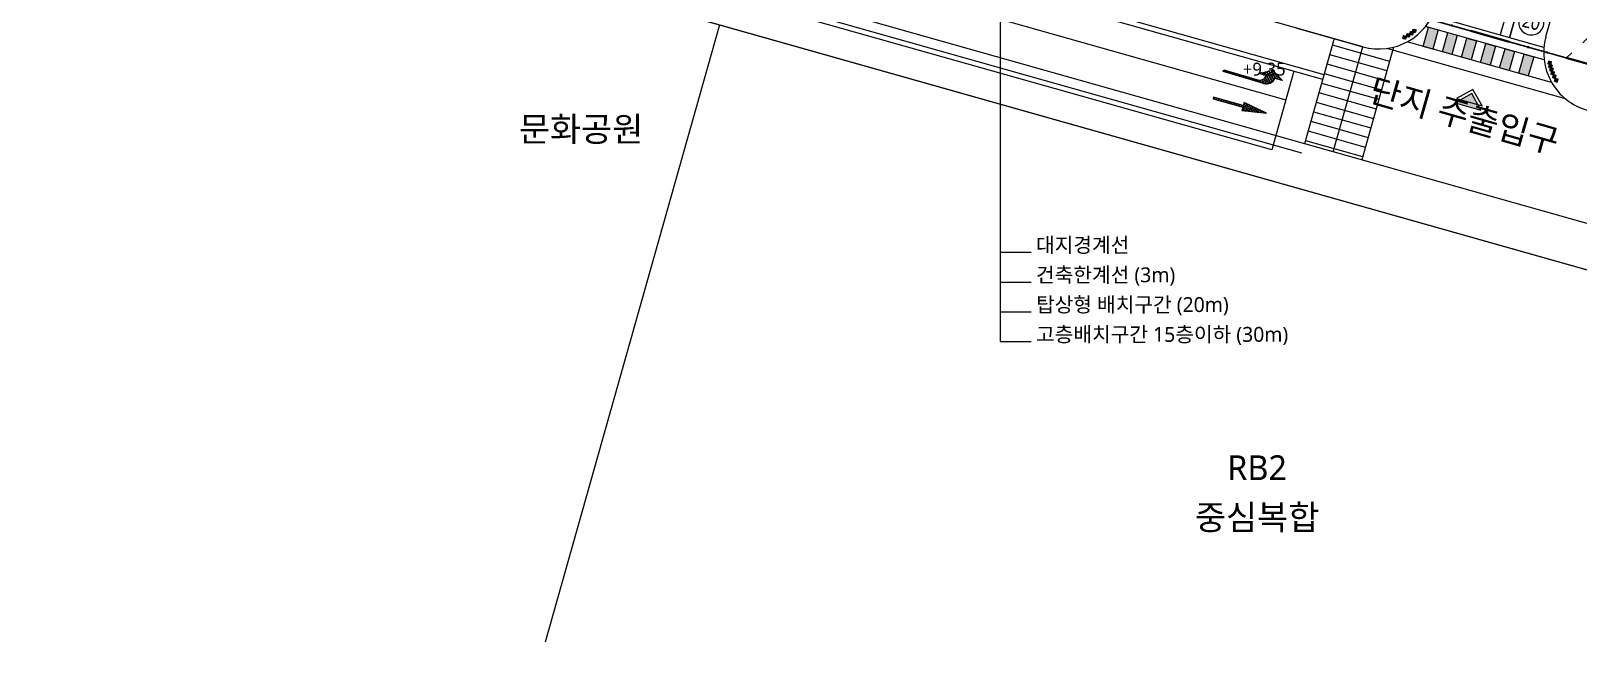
# Model space of a CAD drawing. Header units: millimetres. Extents: x -71377 to 516042, y -145869 to 441446.
# Drawn here: x 14622 to 170572, y 9500 to 71086 of the extents above; entities that cross this region are included whole.
import ezdxf

# ---------------------------------------------------------------- set-up
doc = ezdxf.new("R2010")
doc.units = ezdxf.units.MM
doc.header["$LTSCALE"] = 1000
doc.linetypes.add('_2점쇄선_M_', pattern=[10, 4, -2, 0, -2, 0, -2])
doc.linetypes.add('_점선_M_', pattern=[3, 1.5, -1.5])
doc.layers.get('Defpoints').update_dxf_attribs({"color": 171, "lineweight": 5})
for name, color, linetype, lineweight in [('01', 1, 'Continuous', 5), ('04', 4, 'Continuous', 5), ('07', 7, 'Continuous', 5), ('08', 8, 'Continuous', 5), ('09_HID', 9, '_점선_M_', 5), ('251024_도로_dwg', 8, 'Continuous', 5), ('252', 252, 'Continuous', 5), ('A-bord', 1, '_2점쇄선_M_', 40), ('A-furn', 6, 'Continuous', 5), ('A-text-1', 3, 'Continuous', 5), ('A-text-2', 7, 'Continuous', 5), ('j-스쿨존 휀스', 7, 'Continuous', 5), ('개선안도 base 2022 09$0$00_계획선', 7, 'Continuous', 5), ('개선안도 base 2022 09$0$j-교통개선-당초안', 7, 'Continuous', 5), ('조경라인_dwg', 8, 'Continuous', 5)]:
    doc.layers.add(name, color=color, linetype=linetype, lineweight=lineweight)
doc.layers.add('A-PA-일반주차', color=7, linetype='Continuous')
doc.styles.add('Arial', font='arial.ttf', dxfattribs={"width": 0.821908, "height": 1379.715681})
doc.styles.add('나눔고딕', font='NanumGothic.ttf', dxfattribs={"height": 1500})
doc.styles.add('나눔고딕_1', font='NanumGothic.ttf', dxfattribs={"height": 2500})
doc.styles.add('나눔고딕_4', font='NanumGothic.ttf', dxfattribs={"height": 1300})
doc.styles.add('맑은 고딕_1', font='malgun.ttf', dxfattribs={"width": 0.85, "height": 1200})

# ---------------------------------------------------------------- blocks, each defined once
blk = doc.blocks.new('251024_도로_dwg_A$C61e17efd-3827739-지반층 배치도')
at = {"layer": 'j-스쿨존 휀스'}
blk.add_line((69564, -36802), (-6117, -15418), dxfattribs=at)
blk = doc.blocks.new('251024_도로_dwg__X5-3827744-지반층 배치도')
at = {"layer": '개선안도 base 2022 09$0$j-교통개선-당초안'}
for p, q in [((629.1, 759.4), (630.3, 760.7)), ((629.4, 760.7), (630.8, 759.3)), ((629.1, 756.7), (630.8, 758.5)), ((629.1, 758.3), (630.8, 756.7)), ((629.1, 754), (630.8, 755.8)), ((629.1, 755.7), (630.8, 754.1)), ((629.1, 751.3), (630.8, 753.1)), ((629.1, 753.1), (630.8, 751.5)), ((629.1, 750.5), (630.8, 748.8)), ((629.1, 748.6), (630.8, 750.4)), ((629.1, 747.9), (630.8, 746.2)), ((629.1, 745.9), (630.8, 747.7)), ((629.1, 745.3), (630.8, 743.6)), ((629.1, 743.2), (630.8, 745)), ((625.7, 729), (625.8, 729)), ((626.1, 726.7), (628.4, 729)), ((626.5, 724.4), (631, 729)), ((626.9, 722.1), (633.6, 729)), ((627, 729), (633.2, 723.1)), ((629.1, 742.7), (630.8, 741)), ((629.1, 740.5), (630.8, 742.3)), ((629.1, 740.1), (630.8, 738.4)), ((629.1, 737.8), (630.8, 739.6)), ((629.1, 737.4), (630.8, 735.8)), ((629.1, 735.1), (630.8, 736.9)), ((629.1, 734.8), (630.8, 733.2)), ((629.1, 732.4), (630.8, 734.2)), ((629.1, 732.2), (630.8, 730.6)), ((629.1, 729.7), (630.8, 731.5)), ((629.1, 729.6), (633.6, 725.3)), ((632.4, 729), (634, 727.6)), ((626, 727.4), (632.8, 720.9)), ((626.5, 724.3), (632.4, 718.6)), ((627.1, 721.2), (632, 716.4)), ((627.3, 719.8), (633.8, 726.5)), ((627.6, 718.1), (631.7, 714.1)), ((627.7, 717.5), (633.2, 723.2)), ((628.1, 715.2), (632.7, 719.9)), ((628.1, 714.9), (631.3, 711.9)), ((628.5, 712.9), (632.1, 716.6)), ((628.9, 710.6), (631.5, 713.4)), ((628.7, 711.8), (630.9, 709.7)), ((629.2, 708.7), (630.5, 707.4)), ((629.3, 708.3), (631, 710.1)), ((629.7, 706), (630.4, 706.8)), ((629.7, 705.6), (630.1, 705.2))]:
    blk.add_line(p, q, dxfattribs=at)
blk = doc.blocks.new('251024_도로_dwg__X6-3827740-지반층 배치도')
at = {"layer": '개선안도 base 2022 09$0$j-교통개선-당초안'}
for p, q in [((556.6, 755.5), (557.7, 756.5)), ((558.2, 754.4), (556.6, 756)), ((556.6, 752.8), (558.2, 754.4)), ((558.2, 751.7), (556.6, 753.3)), ((556.6, 750.2), (558.2, 751.8)), ((558.2, 749.1), (556.6, 750.7)), ((556.6, 747.5), (558.2, 749.1)), ((558.2, 746.4), (556.6, 748)), ((556.6, 744.9), (558.2, 746.5)), ((558.2, 743.8), (556.6, 745.4)), ((556.6, 742.2), (558.2, 743.8)), ((558.2, 741.1), (556.6, 742.7)), ((556.6, 739.6), (558.2, 741.2)), ((558.2, 738.5), (556.6, 740.1)), ((556.6, 736.9), (558.2, 738.5)), ((558.2, 735.8), (556.6, 737.4)), ((556.6, 734.3), (558.2, 735.9)), ((558.2, 733.2), (556.6, 734.8)), ((556.6, 731.6), (558.2, 733.2)), ((558.2, 730.5), (556.6, 732.1)), ((556.6, 728.9), (558.2, 730.5)), ((558.2, 727.9), (556.6, 729.5)), ((556.6, 726.3), (558.2, 727.9)), ((558.2, 725.2), (556.6, 726.8)), ((556.6, 723.6), (558.2, 725.2)), ((559, 721.8), (556.6, 724.2)), ((565.3, 723.4), (564.1, 724.6)), ((556.6, 721), (558.5, 722.9)), ((568, 710.1), (556.6, 721.5)), ((556.6, 718.4), (559.4, 721.1)), ((567, 708.4), (556.6, 718.9)), ((557, 716.1), (560.7, 719.8)), ((562.1, 710.7), (557.2, 715.6)), ((557.9, 714.3), (562.5, 718.9)), ((559, 712.8), (566.9, 720.7)), ((560.4, 711.6), (567.8, 719)), ((569, 711.8), (561.3, 719.5)), ((562.2, 710.7), (568.8, 717.3)), ((564.1, 723.2), (564.9, 724)), ((564.1, 720.5), (565.9, 722.4)), ((568.9, 717.2), (564.1, 722)), ((569.9, 713.5), (564.1, 719.3)), ((564.1, 709.9), (569.8, 715.6)), ((564.1, 707.2), (569.5, 712.7)), ((566.1, 706.7), (564.1, 708.7)), ((564.1, 704.6), (565.9, 706.5)), ((565.1, 705), (564.1, 706.1)), ((564.1, 703.3), (564.1, 703.4))]:
    blk.add_line(p, q, dxfattribs=at)
blk = doc.blocks.new('251024_도로_dwg-3827738-지반층 배치도')
at = {"layer": '개선안도 base 2022 09$0$00_계획선'}
blk.add_line((-806732, -27856), (-751450, 5653), dxfattribs=at)
at = {"layer": '개선안도 base 2022 09$0$00_계획선', "flags": 128}
for points in [[(-887488, 132510), (-893471, 128884), (-895853, 119172), (-769348, -89530)], [(-922668, 111186), (-912956, 108804), (-783522, -104730)]]:
    blk.add_lwpolyline(points, dxfattribs=at)
at = {"layer": '개선안도 base 2022 09$0$j-교통개선-당초안'}
for p, q in [((-769348, -89530), (-895853, 119172)), ((-899478, 116472), (-772537, -92950)), ((-854886, 20134), (-844792, 26252)), ((-843689, 19904), (-846799, 25035)), ((-842834, 20423), (-845944, 25554)), ((-841979, 20941), (-845089, 26072)), ((-846255, 18349), (-849365, 23480)), ((-845399, 18868), (-848510, 23999)), ((-844544, 19386), (-847654, 24517)), ((-848820, 16794), (-851930, 21925)), ((-847965, 17313), (-851075, 22444)), ((-847110, 17831), (-850220, 22962)), ((-850530, 15758), (-853641, 20889)), ((-849675, 16276), (-852785, 21407)), ((-851088, 15419), (-841682, 21121)), ((-805561, -52456), (-847882, 17363)), ((-814672, -30672), (-843333, 16612))]:
    blk.add_line(p, q, dxfattribs=at)
at = {"layer": '개선안도 base 2022 09$0$j-교통개선-당초안', "flags": 128}
for points in [[(-843237, 23687), (-852644, 17985), (-807212, -56965)], [(-845899, 15057), (-840127, 18556), (-838844, 19333), (-799633, -45355), (-800916, -46132)], [(-820951, -27065), (-820524, -26806), (-847454, 17622)], [(-843529, 13467), (-843136, 12797), (-844389, 13517), (-844404, 14962), (-844012, 14292)], [(-842807, 13890), (-840663, 10229), (-840818, 10139), (-842599, 13181)]]:
    blk.add_lwpolyline(points, dxfattribs=at)
blk.add_lwpolyline([(-838033, 11534), (-839652, 14201), (-839366, 14374), (-840995, 16253), (-840080, 13941), (-839795, 14114), (-838176, 11447)], close=True, dxfattribs=at)
at = {"layer": '개선안도 base 2022 09$0$j-교통개선-당초안'}
for centre, radius, start, end in [((-857775, 14875), 6000, 31.22213, 121.22213), ((-843652, 13366), 994, 31.82927, 111.25175), ((-843207, 12859), 688, 27.86, 117.87007)]:
    blk.add_arc(centre, radius, start, end, dxfattribs=at)
at = {"rotation": 136.9999987515237}
blk.add_blockref('251024_도로_dwg_A$C61e17efd-3827739-지반층 배치도', (-815049, -52718), dxfattribs=at)
at = {"extrusion": (0, 0, -1), "xscale": 98.56000000007064, "yscale": 98.56000000007064, "zscale": -98.56000000007062, "rotation": 148.744968646918}
blk.add_blockref('251024_도로_dwg__X5-3827744-지반층 배치도', (930083, 43368), dxfattribs=at)
at = {"xscale": 112.0000000000802, "yscale": 112.0000000000802, "zscale": 112.0000000000802, "rotation": 210.3545878215004}
blk.add_blockref('251024_도로_dwg__X6-3827740-지반층 배치도', (-829690, 114848), dxfattribs=at)
blk = doc.blocks.new('일반 모델 1 - 일반 모델 1-2152841-지반층 배치도')
at = {"layer": 'A-furn'}
for p, q in [((196746, 86836), (197721, 85228)), ((193817, 84184), (193919, 84246)), ((194505, 83279), (193919, 84246)), ((197721, 85228), (194505, 83279))]:
    blk.add_line(p, q, dxfattribs=at)
blk = doc.blocks.new('조경라인_dwg_점형블록-7862179-지반층 배치도')
at = {"layer": '08', "flags": 128}
blk.add_lwpolyline([(300, 300), (0, 300), (0, 0), (300, 0)], close=True, dxfattribs=at)
at = {"layer": '08'}
for centre in [(25, 275), (25, 225), (25, 175), (25, 125), (25, 75), (25, 25), (75, 275), (75, 225), (75, 175), (75, 125), (75, 75), (75, 25), (125, 275), (125, 225), (125, 175), (125, 125), (125, 75), (125, 25), (175, 275), (175, 225), (175, 175), (175, 125), (175, 75), (175, 25), (225, 275), (225, 225), (225, 175), (225, 125), (225, 75), (225, 25), (275, 275), (275, 225), (275, 175), (275, 125), (275, 75), (275, 25)]:
    blk.add_circle(centre, 10, dxfattribs=at)
blk = doc.blocks.new('조경라인_dwg_점형블록-7862180-지반층 배치도')
at = {"layer": '08', "flags": 128}
blk.add_lwpolyline([(300, 300), (0, 300), (0, 0), (300, 0)], close=True, dxfattribs=at)
at = {"layer": '08'}
for centre in [(25, 275), (25, 225), (25, 175), (25, 125), (25, 75), (25, 25), (75, 275), (75, 225), (75, 175), (75, 125), (75, 75), (75, 25), (125, 275), (125, 225), (125, 175), (125, 125), (125, 75), (125, 25), (175, 275), (175, 225), (175, 175), (175, 125), (175, 75), (175, 25), (225, 275), (225, 225), (225, 175), (225, 125), (225, 75), (225, 25), (275, 275), (275, 225), (275, 175), (275, 125), (275, 75), (275, 25)]:
    blk.add_circle(centre, 10, dxfattribs=at)
blk = doc.blocks.new('조경라인_dwg_XREF-조경라인$0$XREF-조경라인$0$XREF-조경라인$0$XR-단지배치도$0$XR-단지배치도$0$A$Ce978da38-7862171-지반층 배치도')
at = {"layer": '04'}
for points in [[(295, -464), (-7, -440), (290, -414)], [(295, -464), (-3, -490), (-7, -440)], [(890, -412), (588, -388), (886, -363)], [(890, -412), (592, -438), (588, -388)], [(1486, -360), (1184, -337), (1481, -311)], [(1486, -360), (1188, -386), (1184, -337)], [(2280, -291), (1779, -285), (2276, -242)], [(2280, -291), (1783, -334), (1779, -285)], [(-2399, -4437), (-1902, -4394), (-1898, -4443), (-2233, -4439)], [(-2399, -4437), (-1898, -4443), (-2395, -4487)], [(-1576, -4365), (-1278, -4339), (-1274, -4389)], [(-1576, -4365), (-1274, -4389), (-1572, -4415)], [(-981, -4313), (-683, -4288), (-679, -4337), (-737, -4333)], [(-981, -4313), (-726, -4341), (-976, -4363)], [(-385, -4262), (-87, -4236), (-83, -4285)], [(-385, -4262), (-83, -4285), (-381, -4311)]]:
    blk.add_hatch(color=256, dxfattribs=at).paths.add_polyline_path(points)
for p, q in [((-7, -440), (290, -414)), ((295, -464), (-7, -440)), ((-3, -490), (-7, -440)), ((-7, -440), (295, -464)), ((295, -464), (-3, -490)), ((290, -414), (295, -464)), ((588, -388), (886, -363)), ((890, -412), (588, -388)), ((592, -438), (588, -388)), ((588, -388), (890, -412)), ((890, -412), (592, -438)), ((886, -363), (890, -412)), ((1184, -337), (1481, -311)), ((1486, -360), (1184, -337)), ((1188, -386), (1184, -337)), ((1184, -337), (1486, -360)), ((1486, -360), (1188, -386)), ((1481, -311), (1486, -360)), ((1779, -285), (2276, -242)), ((1779, -285), (2276, -242)), ((2280, -291), (1779, -285)), ((1783, -334), (1779, -285)), ((1779, -285), (2280, -291)), ((2280, -291), (1783, -334)), ((2280, -291), (1783, -334)), ((2276, -242), (2280, -291)), ((-2667, -4510), (-2671, -4461)), ((-2399, -4437), (-1902, -4394)), ((-2399, -4437), (-1902, -4394)), ((-2399, -4437), (-1898, -4443)), ((-2395, -4487), (-2399, -4437)), ((-2233, -4439), (-2399, -4437)), ((-1898, -4443), (-2395, -4487)), ((-1898, -4443), (-2395, -4487)), ((-1898, -4443), (-2233, -4439)), ((-1902, -4394), (-1898, -4443)), ((-1600, -4417), (-1605, -4368)), ((-1576, -4365), (-1278, -4339)), ((-1576, -4365), (-1274, -4389)), ((-1572, -4415), (-1576, -4365)), ((-1274, -4389), (-1576, -4365)), ((-1274, -4389), (-1572, -4415)), ((-1278, -4339), (-1274, -4389)), ((-981, -4313), (-683, -4288)), ((-981, -4313), (-726, -4341)), ((-976, -4363), (-981, -4313)), ((-737, -4333), (-981, -4313)), ((-726, -4341), (-976, -4363)), ((-679, -4337), (-737, -4333)), ((-683, -4288), (-679, -4337)), ((-385, -4262), (-87, -4236)), ((-385, -4262), (-83, -4285)), ((-381, -4311), (-385, -4262)), ((-83, -4285), (-385, -4262)), ((-83, -4285), (-381, -4311)), ((-87, -4236), (-83, -4285))]:
    blk.add_line(p, q, dxfattribs=at)
at = {"layer": '04', "flags": 128}
for points in [[(-498, -43), (0, 0), (408, -4682), (-91, -4726)], [(-410, -437), (0, -402), (10, -521), (41, -870), (-388, -907), (-418, -558), (10, -521), (-400, -557)], [(2552, -268), (-212, -508), (-216, -458), (2548, -218)], [(1184, -337), (1481, -311), (1486, -360), (1188, -386)], [(319, -4288), (-90, -4324), (-101, -4205), (-131, -3856), (297, -3819), (328, -4167), (-101, -4205), (309, -4169)]]:
    blk.add_lwpolyline(points, close=True, dxfattribs=at)
for points in [[(-7, -440), (290, -414), (295, -464), (-3, -490)], [(588, -388), (886, -363), (890, -412), (592, -438)], [(-2643, -4458), (121, -4218), (126, -4267), (-2638, -4508)], [(-1576, -4365), (-1278, -4339), (-1274, -4389), (-1572, -4415)], [(-679, -4337), (-976, -4363), (-981, -4313), (-683, -4288)], [(-83, -4285), (-381, -4311), (-385, -4262), (-87, -4236)]]:
    blk.add_lwpolyline(points, dxfattribs=at)
blk = doc.blocks.new('조경라인_dwg_XREF-조경라인$0$XREF-조경라인$0$XREF-조경라인$0$횡_2-7862172-지반층 배치도')
at = {"layer": '01'}
blk.add_hatch(color=256, dxfattribs=at).paths.add_polyline_path([(2, 0), (2, 1), (0, 1), (0, 0)])
at = {"layer": '01', "flags": 128}
blk.add_lwpolyline([(0, 1), (2, 1), (2, 0), (0, 0)], close=True, dxfattribs=at)
blk = doc.blocks.new('조경라인_dwg_XREF-조경라인$0$A$C78AA064C-7862170-지반층 배치도')
at = {"layer": '07'}
for start, end in [(21.62642, 201.62642), (201.62642, 21.62642)]:
    blk.add_arc((1310, 1310), 1266, start, end, dxfattribs=at)
at = {"layer": '252', "insert": (1487, 2029), "char_height": 1379.7, "width": 2060.14, "attachment_point": 2, "rotation": 346.19601, "line_spacing_factor": 0.941778, "style": 'Arial'}
blk.add_mtext('20', dxfattribs=at)
blk = doc.blocks.new('조경라인_dwg_A$Ced66136b-7862173-지반층 배치도')
at = {"layer": '01'}
for points in [[(16954, 3268), (17915, 5282), (17626, 5364), (18390, 8057), (18246, 8098), (18037, 7363), (17962, 7330), (17883, 7309), (17802, 7299), (17720, 7300), (17639, 7313), (17816, 7939), (16952, 7092), (17243, 5918), (17420, 6544), (17522, 6538), (17623, 6545), (17723, 6564), (17819, 6595), (17482, 5405), (17193, 5486)], [(19992, 2442), (20835, 3233), (20581, 4361), (20399, 3767), (20260, 3840), (20148, 3949), (20071, 4085), (20035, 4238), (20044, 4394), (20065, 4470), (20892, 7166), (20755, 7208), (19739, 3866), (19730, 3766), (19735, 3666), (19751, 3567), (19781, 3471), (19821, 3380), (19874, 3294), (19991, 3163), (20008, 3146), (20088, 3086), (20175, 3036)]]:
    blk.add_hatch(color=256, dxfattribs=at).paths.add_polyline_path(points)
for p, q in [((25199, 26364), (29097, 29999)), ((25310, 26468), (19921, 21443)), ((26464, 22645), (27478, 23590)), ((32280, 19597), (40311, 10984)), ((33223, 17889), (34192, 15286)), ((14313, 14362), (13679, 15673)), ((20100, 10843), (17653, 2184)), ((23038, 8367), (20478, -691)), ((37018, 7917), (40769, 3895)), ((25107, -859), (26997, 5829)), ((21022, 1234), (14284, 3133)), ((34999, 2892), (33286, -3170)), ((0, 0), (6635, -1875)), ((24922, -3190), (12973, 178)), ((24906, -1939), (13643, 1236)), ((25679, -5482), (11121, -1378)), ((27061, -7118), (9071, -2047)), ((38290, -10819), (29249, -8264)), ((40497, -11443), (29912, -8452))]:
    blk.add_line(p, q, dxfattribs=at)
at = {"layer": '01', "flags": 128}
for points in [[(17457, 14359), (13679, 15673), (16143, 22757)], [(19267, 23354), (16143, 22757), (19921, 21443), (17457, 14359), (14040, 2268)], [(26811, 22627), (27465, 23237), (27539, 23158)], [(35427, 13289), (42597, 5600), (38940, 2190), (33298, 8240)], [(35189, 6213), (38992, 9759), (40309, 10986)], [(17639, 7313), (17707, 7554), (17816, 7939), (16952, 7092), (17243, 5918), (17420, 6544)], [(17819, 6595), (17482, 5405), (17193, 5486), (16954, 3268), (17915, 5282), (17626, 5364), (18390, 8057), (18246, 8098), (18037, 7363)], [(19759, 3964), (20755, 7208), (20892, 7166), (20065, 4470)], [(20399, 3767), (20581, 4361), (20835, 3233), (19992, 2442), (20175, 3036)]]:
    blk.add_lwpolyline(points, dxfattribs=at)
blk.add_lwpolyline([(21441, -962), (23973, 8000)], close=True, dxfattribs=at)
at = {"layer": '01'}
for centre, radius, start, end in [((17015, 35141), 12000, 280.81606, 313), ((36442, 19073), 6000, 133, 160.19105), ((26241, 15148), 7500, 13.58782, 189.98288), ((37916, 20193), 10793, 164.05486, 167.33099), ((37916, 20193), 10543, 163.2901, 167.26137), ((26241, 15148), 3500, 13.58782, 189.98288), ((26241, 15148), 7500, 189.98288, 13.58782), ((26241, 15148), 3500, 189.98288, 13.58782), ((3511, 9136), 12000, 344.22087, 25.81606), ((39815, 17381), 6000, 200.43677, 223), ((31230, 4205), 4534, 62.86214, 159.01709), ((17518, 7370), 832, 263.26665, 291.24623), ((17772, 7873), 575, 256.64833, 297.49805), ((20525, 3750), 795, 164.41045, 243.83293), ((20583, 4286), 550, 160.44118, 250.45125), ((8266, 3899), 6000, 254.22213, 344.22087), ((23625, 576), 1266, 21.62642, 201.62642), ((23625, 576), 1266, 201.62642, 21.62642), ((30881, -2491), 6000, 164.22087, 254.22213), ((39060, -4802), 6000, 164.22213, 254.22211)]:
    blk.add_arc(centre, radius, start, end, dxfattribs=at)
for name, p, rotation in [('조경라인_dwg_XREF-조경라인$0$XREF-조경라인$0$XREF-조경라인$0$XR-단지배치도$0$XR-단지배치도$0$A$Ce978da38-7862171-지반층 배치도', (27478, 23590), 128.0251570726265), ('조경라인_dwg_XREF-조경라인$0$A$C78AA064C-7862170-지반층 배치도', (30531, 27537), 155.0499774602706)]:
    blk.add_blockref(name, p, dxfattribs=dict(rotation=rotation))
at = {"xscale": 1000, "yscale": 1000, "zscale": 1000, "rotation": 74.25754912383609}
for p in [(13701, -2105), (15626, -2648), (17551, -3190), (19476, -3733), (21401, -4275), (23326, -4818)]:
    blk.add_blockref('조경라인_dwg_XREF-조경라인$0$XREF-조경라인$0$XREF-조경라인$0$횡_2-7862172-지반층 배치도', p, dxfattribs=at)
at = {"layer": '01', "attachment_point": 2}
for s, insert, char_height, width, rotation, line_spacing_factor, style in [('DROP-OFF', (16279, 18755), 1200, 8234.81, 71.25019, 1.113024, '맑은 고딕_1'), ('20', (23802, 1295), 1379.7, 2060.14, 346.19601, 0.941778, 'Arial')]:
    blk.add_mtext(s, dxfattribs=dict(at, insert=insert, char_height=char_height, width=width, rotation=rotation, line_spacing_factor=line_spacing_factor, style=style))
blk = doc.blocks.new('조경라인_dwg-6847807-지반층 배치도')
at = {"layer": '09_HID'}
blk.add_line((172145, 70919), (169393, 68371), dxfattribs=at)
at = {"layer": 'Defpoints', "flags": 128}
blk.add_lwpolyline([(254914, 44207), (263642, 49089), (315960, 234250), (311078, 242977), (266571, 255553), (262245, 255476), (253513, 257943), (250223, 260015), (73152, 95564)], close=True, dxfattribs=at)
blk.add_blockref('조경라인_dwg_A$Ced66136b-7862173-지반층 배치도', (142231, 71369))
at = {"extrusion": (0, 0, -1), "zscale": -1, "rotation": 195.7424508698859}
for p in [(-152983, 70615), (-153343, 70826), (-153666, 71046), (-153958, 71276)]:
    blk.add_blockref('조경라인_dwg_점형블록-7862179-지반층 배치도', p, dxfattribs=at)
at = {"rotation": 164.2575491301076}
for p in [(167895, 67970), (167972, 67637), (168073, 67297), (168200, 66949), (168357, 66593), (168551, 66227)]:
    blk.add_blockref('조경라인_dwg_점형블록-7862180-지반층 배치도', p, dxfattribs=at)
blk = doc.blocks.new('Family - ___-2020727-지반층 배치도')
at = {"layer": 'A-bord'}
blk.add_line((255939, -3844), (158032, 157679), dxfattribs=at)
blk = doc.blocks.new('Family - ___-3020971-지반층 배치도')
at = {"layer": 'A-bord'}
blk.add_line((255939, -3844), (158032, 157679), dxfattribs=at)
blk = doc.blocks.new('패밀리2 - 패밀리2-6851628-지반층 배치도')
at = {"layer": 'A-text-2'}
blk.add_hatch(color=256, dxfattribs=at).paths.add_polyline_path([(1.35, -1.35), (-1.35, -1.35), (0, 0)])
for p, q in [((0, 0.45), (-1.35, -0.9)), ((0, 0), (-1.35, -1.35)), ((1.35, -0.9), (0, 0.45)), ((1.35, -1.35), (0, 0)), ((-1.35, -0.9), (1.35, -0.9)), ((-1.35, -1.35), (1.35, -1.35))]:
    blk.add_line(p, q, dxfattribs=at)

msp = doc.modelspace()

# ---------------------------------------------------------------- linework, layer by layer
at = {"layer": 'A-text-1'}
for p, q in [((112304.4, 115359.2), (112304.4, 39783.5)), ((112304.4, 105125.3), (112304.4, 42783.5)), ((112304.4, 87552.9), (112304.4, 45783.5)), ((112304.4, 84458.6), (112304.4, 48783.5)), ((112304.4, 48783.5), (115431.3, 48783.5)), ((112304.4, 45783.5), (115431.3, 45783.5)), ((112304.4, 42783.5), (115431.3, 42783.5)), ((112304.4, 39783.5), (115431.3, 39783.5))]:
    msp.add_line(p, q, dxfattribs=at)

# ---------------------------------------------------------------- block references
at = {"layer": '251024_도로_dwg', "rotation": 223.0000012484763}
msp.add_blockref('251024_도로_dwg-3827738-지반층 배치도', (-486983.6, -498853.4), dxfattribs=at)
at = {"layer": 'A-bord', "rotation": 223.0000012484763}
for name in ['Family - ___-2020727-지반층 배치도', 'Family - ___-3020971-지반층 배치도']:
    msp.add_blockref(name, (262955.4, 267303.1), dxfattribs=at)
at = {"layer": 'A-PA-일반주차', "rotation": 223.0000012484763}
msp.add_blockref('일반 모델 1 - 일반 모델 1-2152841-지반층 배치도', (258068.3, 268689.5), dxfattribs=at)
at = {"layer": 'A-text-2', "xscale": 1000, "yscale": 1000, "zscale": 1000, "rotation": 344.2575503737282}
msp.add_blockref('패밀리2 - 패밀리2-6851628-지반층 배치도', (159849, 64768.9), dxfattribs=at)
at = {"layer": '조경라인_dwg', "rotation": 8.537736462515947e-07}
msp.add_blockref('조경라인_dwg-6847807-지반층 배치도', (0, 0), dxfattribs=at)

# ---------------------------------------------------------------- texts
at = {"layer": 'A-text-1', "line_spacing_factor": 1.2}
for s, insert, char_height, width, attachment_point, style in [('\\pxt9.76923,19.53846,29.30769,39.07692,48.84615,58.61538,68.38462,78.15385,87.92308,97.69231,107.46154,117.23077,127,136.76923,146.53846,156.30769,166.07692,175.84615,185.61538,195.38462,205.15385,214.92308,224.69231,234.46154,244.23077,254,263.76923,273.53846,283.30769,293.07692,302.84615,312.61538;{+9.35}', (136768.5, 67890.9), 1300, 6709.329, 1, '나눔고딕_4'), ('\\pxt5.08,10.16,15.24,20.32,25.4,30.48,35.56,40.64,45.72,50.8,55.88,60.96,66.04,71.12,76.2,81.28,86.36,91.44,96.52,101.6,106.68,111.76,116.84,121.92,127,132.08,137.16,142.24,147.32,152.4,157.48,162.56;{문화공원}', (63802.8, 62444.4), 2500, 16253.93, 1, '나눔고딕_1'), ('\\pxt8.46667,16.93333,25.4,33.86667,42.33333,50.8,59.26667,67.73333,76.2,84.66667,93.13333,101.6,110.06667,118.53333,127,135.46667,143.93333,152.4,160.86667,169.33333,177.8,186.26667,194.73333,203.2,211.66667,220.13333,228.6,237.06667,245.53333,254,262.46667,270.93333;{대지경계선}', (115931.3, 50258.3), 1500, 12208.779, 1, '나눔고딕'), ('\\pxt8.46667,16.93333,25.4,33.86667,42.33333,50.8,59.26667,67.73333,76.2,84.66667,93.13333,101.6,110.06667,118.53333,127,135.46667,143.93333,152.4,160.86667,169.33333,177.8,186.26667,194.73333,203.2,211.66667,220.13333,228.6,237.06667,245.53333,254,262.46667,270.93333;{건축한계선 (3m)}', (115931.3, 47258.3), 1500, 18759.235, 1, '나눔고딕'), ('\\pxt8.46667,16.93333,25.4,33.86667,42.33333,50.8,59.26667,67.73333,76.2,84.66667,93.13333,101.6,110.06667,118.53333,127,135.46667,143.93333,152.4,160.86667,169.33333,177.8,186.26667,194.73333,203.2,211.66667,220.13333,228.6,237.06667,245.53333,254,262.46667,270.93333;{탑상형 배치구간 (20m)}', (115931.3, 44258.3), 1500, 25871.857, 1, '나눔고딕'), ('\\pxt8.46667,16.93333,25.4,33.86667,42.33333,50.8,59.26667,67.73333,76.2,84.66667,93.13333,101.6,110.06667,118.53333,127,135.46667,143.93333,152.4,160.86667,169.33333,177.8,186.26667,194.73333,203.2,211.66667,220.13333,228.6,237.06667,245.53333,254,262.46667,270.93333;{고층배치구간 15층이하 (30m)}', (115931.3, 41258.3), 1500, 33791.065, 1, '나눔고딕'), ('\\pxqc,t5.08,10.16,15.24,20.32,25.4,30.48,35.56,40.64,45.72,50.8,55.88,60.96,66.04,71.12,76.2,81.28,86.36,91.44,96.52,101.6,106.68,111.76,116.84,121.92,127,132.08,137.16,142.24,147.32,152.4,157.48,162.56;{RB2\\P중심복합}', (138219.7, 24436.7), 2500, 16253.93, 5, '나눔고딕_1')]:
    msp.add_mtext(s, dxfattribs=dict(at, insert=insert, char_height=char_height, width=width, attachment_point=attachment_point, style=style))
at = {"layer": 'A-text-1', "insert": (150013, 66465.3), "char_height": 2500, "width": 25541.89, "attachment_point": 1, "rotation": 344, "line_spacing_factor": 1.2, "style": '나눔고딕_1'}
msp.add_mtext('\\pxt5.08,10.16,15.24,20.32,25.4,30.48,35.56,40.64,45.72,50.8,55.88,60.96,66.04,71.12,76.2,81.28,86.36,91.44,96.52,101.6,106.68,111.76,116.84,121.92,127,132.08,137.16,142.24,147.32,152.4,157.48,162.56;{단지 주출입구}', dxfattribs=at)

doc.saveas('drawing.dxf')
